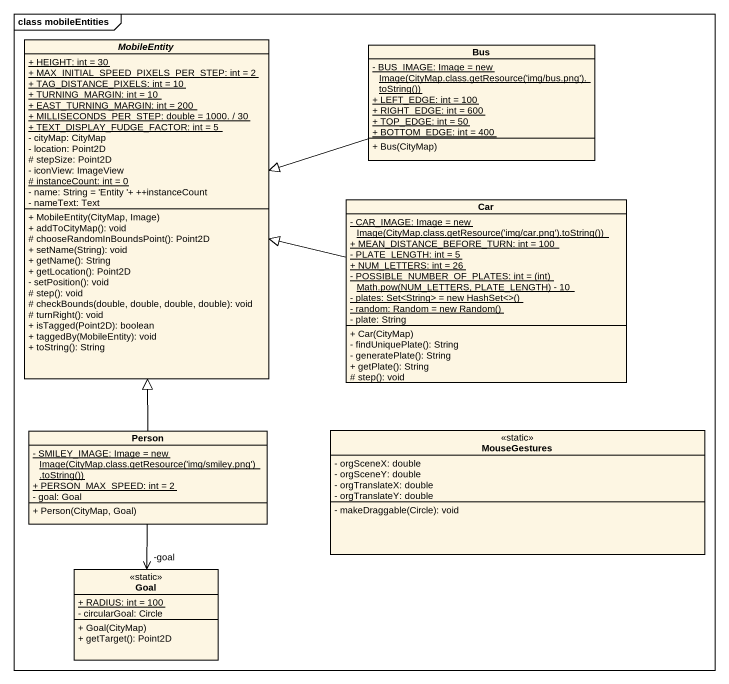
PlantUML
@startuml
mainframe class mobileEntities
hide circle
hide empty members
skinparam classAttributeIconSize 0
abstract class MobileEntity {
  {static} + HEIGHT: int = 30
  {static} + MAX_INITIAL_SPEED_PIXELS_PER_STEP: int = 2
  {static} + TAG_DISTANCE_PIXELS: int = 10
  {static} + TURNING_MARGIN: int = 10
  {static} + EAST_TURNING_MARGIN: int = 200
  {static} + MILLISECONDS_PER_STEP: double = 1000. / 30
  {static} + TEXT_DISPLAY_FUDGE_FACTOR: int = 5
  - cityMap: CityMap
  - location: Point2D
  # stepSize: Point2D
  - iconView: ImageView
  {static} # instanceCount: int = 0
  - name: String = 'Entity '+ ++instanceCount
  - nameText: Text
  + MobileEntity(CityMap, Image)
  + addToCityMap(): void
  # chooseRandomInBoundsPoint(): Point2D
  + setName(String): void
  + getName(): String
  + getLocation(): Point2D
  - setPosition(): void
  # step(): void
  # checkBounds(double, double, double, double): void
  # turnRight(): void
  + isTagged(Point2D): boolean
  + taggedBy(MobileEntity): void
  + toString(): String
}
class Bus {
  {static} {field} - BUS_IMAGE: Image = new Image(CityMap.class.getResource('img/bus.png').toString())
  {static} + LEFT_EDGE: int = 100
  {static} + RIGHT_EDGE: int = 600
  {static} + TOP_EDGE: int = 50
  {static} + BOTTOM_EDGE: int = 400
  + Bus(CityMap)
}
class Car {
  {static} {field} - CAR_IMAGE: Image = new Image(CityMap.class.getResource('img/car.png').toString())
  {static} + MEAN_DISTANCE_BEFORE_TURN: int = 100
  {static} - PLATE_LENGTH: int = 5
  {static} + NUM_LETTERS: int = 26
  {static} {field} - POSSIBLE_NUMBER_OF_PLATES: int = (int) Math.pow(NUM_LETTERS, PLATE_LENGTH) - 10
  {static} {field} - plates: Set<String> = new HashSet<>()
  {static} {field} - random: Random = new Random()
  - plate: String
  + Car(CityMap)
  - findUniquePlate(): String
  - generatePlate(): String
  + getPlate(): String
  # step(): void
}
class "Person" as Person_ {
  {static} {field} - SMILEY_IMAGE: Image = new Image(CityMap.class.getResource('img/smiley.png') .toString())
  {static} + PERSON_MAX_SPEED: int = 2
  - goal: Goal
  + Person(CityMap, Goal)
}
class MouseGestures <<static>> {
  - orgSceneX: double
  - orgSceneY: double
  - orgTranslateX: double
  - orgTranslateY: double
  - makeDraggable(Circle): void
}
class Goal <<static>> {
  {static} + RADIUS: int = 100
  - circularGoal: Circle
  + Goal(CityMap)
  + getTarget(): Point2D
}
Bus -left-|> MobileEntity
Car -left-|> MobileEntity
Person_ -up-|> MobileEntity
Person_ --> "-goal" Goal
@enduml
